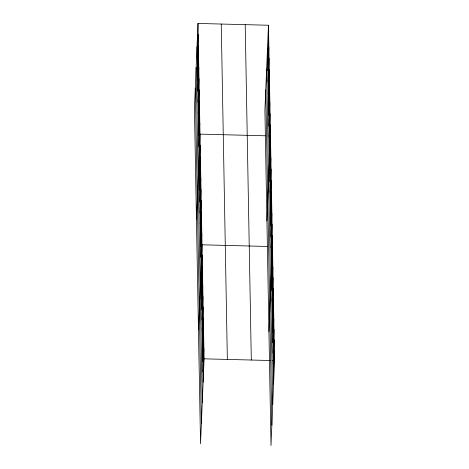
<?xml version="1.0" encoding="UTF-8"?>
<svg xmlns="http://www.w3.org/2000/svg" width="469" height="469" viewBox="0 0 469 469"><rect width="100%" height="100%" fill="white"/><g stroke="black" fill="none" stroke-linecap="round" stroke-linejoin="round"><path stroke-width="0.7" d="M197.994 23.45L194.436 108.374L200.533 443.756L204.091 358.826L197.994 23.45L268.467 25.244L274.564 360.626L271.006 445.55L264.909 110.174L268.467 25.244M197.215 57.963L198.194 34.518M197.414 69.031L198.399 45.587M197.613 80.099L198.598 56.655M197.818 91.168L198.797 67.718M198.018 102.23L199.003 78.786M198.217 113.299L199.202 89.855M198.422 124.367L199.401 100.923M198.622 135.435L199.606 111.991M198.821 146.504L199.806 123.06M196.447 219.052L200.005 134.122L265.39 135.793M199.225 168.635L200.21 145.191M199.425 179.703L200.41 156.259M199.63 190.772L200.609 167.327M199.829 201.84L200.814 178.396M200.029 212.908L201.013 189.464M200.234 223.977L201.213 200.527M200.433 235.039L201.418 211.595M200.632 246.108L201.617 222.664M200.838 257.176L201.817 233.732M198.463 329.725L202.022 244.8L267.406 246.465M201.224 278.609L202.209 255.165M201.412 288.974L202.397 265.53M201.606 299.345L202.585 275.901M201.793 309.71L202.772 286.266M201.981 320.075L202.966 296.631M202.168 330.44L203.153 306.996M202.356 340.811L203.341 317.361M202.544 351.175L203.528 327.731M202.737 361.54L203.716 338.096M202.925 371.905L203.904 348.461M267.682 59.756L268.667 36.312M267.887 70.825L268.866 47.381M268.086 81.893L269.071 58.449M268.286 92.962L269.27 69.518M268.491 104.03L269.47 80.58M268.69 115.093L269.675 91.648M268.889 126.161L269.874 102.717M269.095 137.229L270.074 113.785M269.294 148.298L270.279 124.854M266.92 220.846L270.478 135.922L269.024 135.881M269.698 170.435L270.677 146.985M269.898 181.497L270.883 158.053M270.097 192.566L271.082 169.121M270.302 203.634L271.281 180.19M270.502 214.702L271.487 191.258M270.701 225.771L271.686 202.327M270.906 236.839L271.885 213.395M271.105 247.908L272.09 224.458M271.305 258.97L272.29 235.526M268.93 331.524L272.489 246.594L271.035 246.559M271.698 280.403L272.682 256.959M271.885 290.774L272.87 267.33M272.073 301.139L273.058 277.695M272.26 311.504L273.245 288.06M272.454 321.869L273.433 298.425M272.641 332.24L273.62 308.79M272.829 342.605L273.814 319.16M273.017 352.969L274.002 329.525M273.204 363.334L274.189 339.89M273.392 373.699L274.377 350.255M204.091 358.826L270.203 360.514M272.383 360.567L274.564 360.626M267.482 48.688L273.585 384.07M266.632 68.978L272.735 404.36M265.759 89.884L271.856 425.26M245.211 24.652L251.308 360.034M221.251 24.042L227.348 359.418M197.009 46.894L203.112 382.27M196.159 67.184L202.262 402.56M195.286 88.09L201.383 423.466"/></g></svg>
